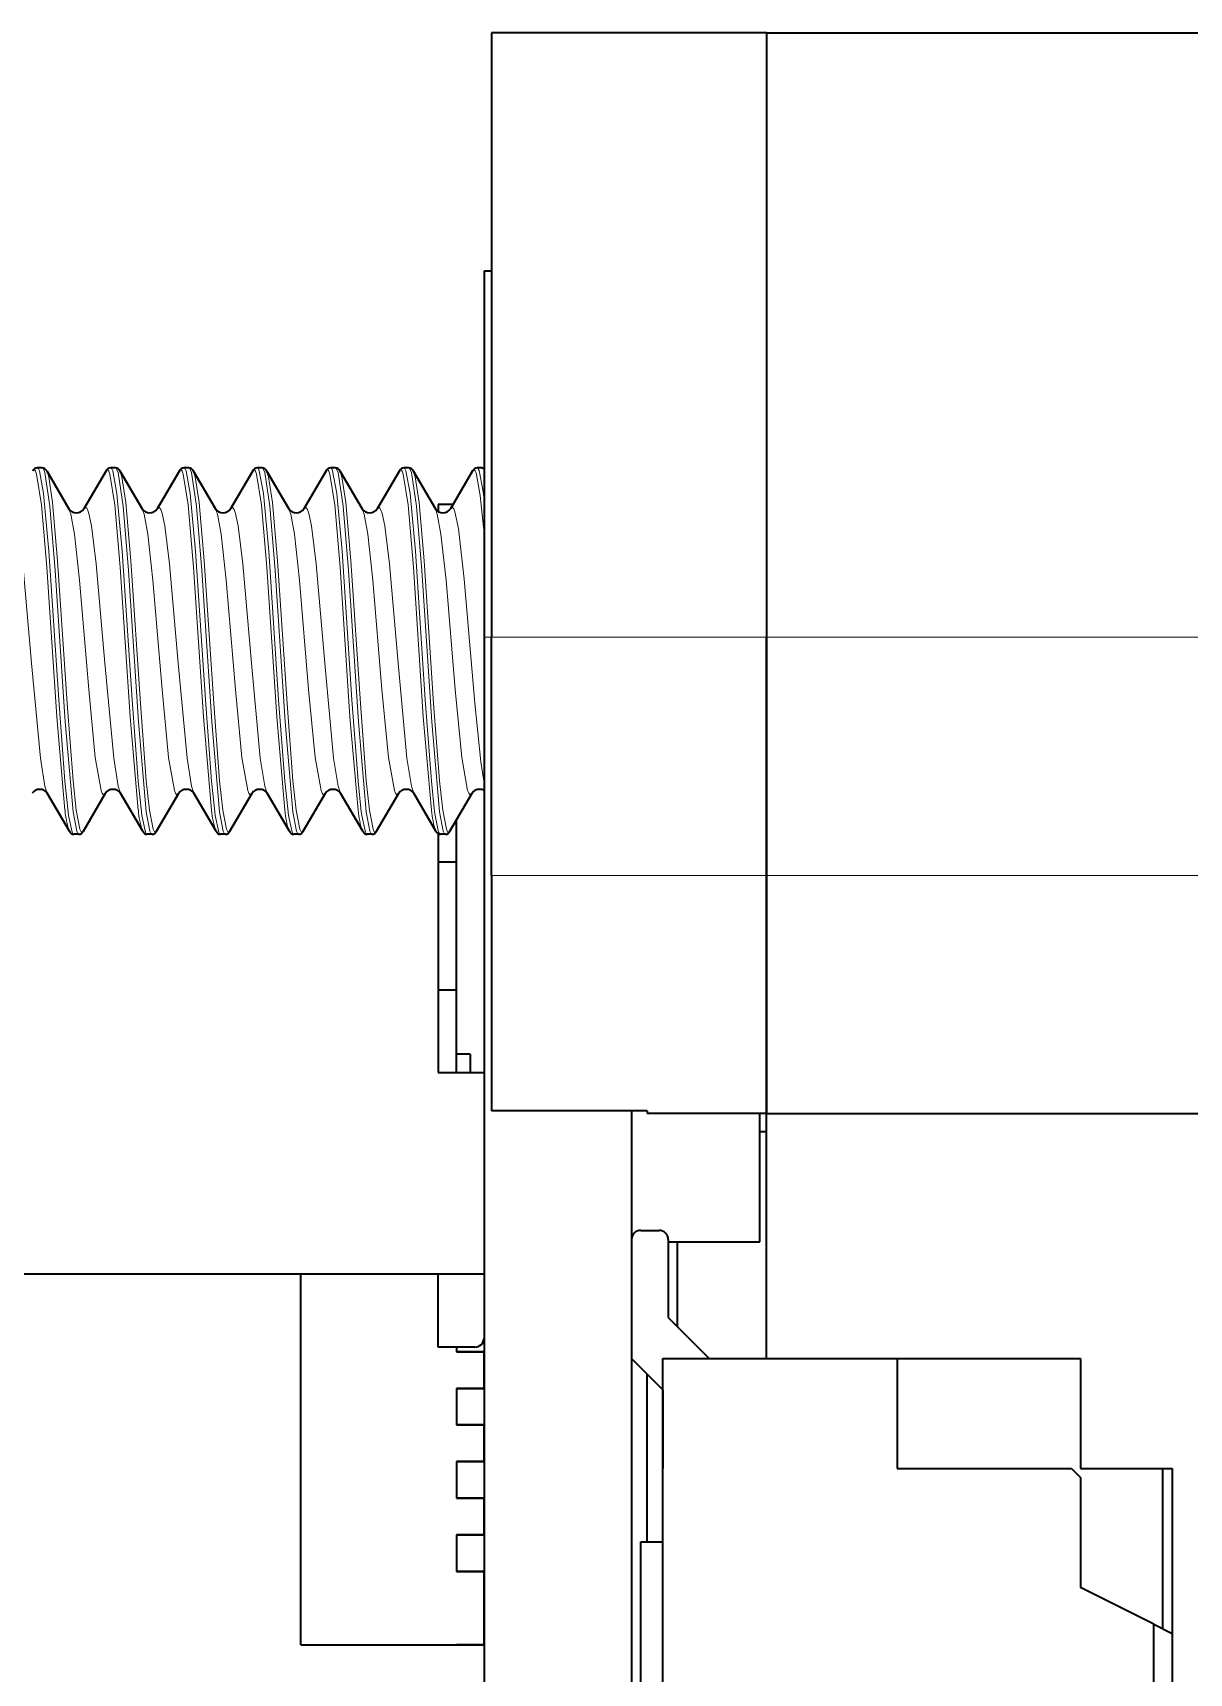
# Model space of a CAD drawing. Extents: x 383 to 866, y 155 to 681.
# Drawn here: x 586.68 to 592.99, y 428.78 to 437.73 of the extents above; entities that cross this region are included whole.
import ezdxf

# ---------------------------------------------------------------- set-up
doc = ezdxf.new("R2010")
doc.units = 0

msp = doc.modelspace()

# ---------------------------------------------------------------- linework, layer by layer
at = {"color": 7, "lineweight": 35, "ltscale": 0.0375}
msp.add_line((590.6803, 437.7316), (589.1803, 437.7316), dxfattribs=at)
at = {"color": 7, "lineweight": 35, "ltscale": 0.0825}
for p, q in [((589.1803, 437.7316), (589.1803, 434.4316)), ((590.6803, 437.7316), (590.6803, 434.4316)), ((590.6803, 437.7316), (590.6803, 434.4316))]:
    msp.add_line(p, q, dxfattribs=at)
at = {"color": 7, "lineweight": 35, "ltscale": 0.060001}
msp.add_line((590.6803, 437.7316), (593.0803, 437.7316), dxfattribs=at)
at = {"color": 7, "lineweight": 35, "ltscale": 0.05}
msp.add_line((589.1395, 436.4316), (589.1395, 434.4316), dxfattribs=at)
at = {"color": 7, "lineweight": 35, "ltscale": 0.001021}
msp.add_line((589.1395, 436.4316), (589.1803, 436.4316), dxfattribs=at)
at = {"color": 7, "lineweight": 35, "ltscale": 0.000671387}
for p, q in [((586.7286, 435.3564), (586.7018, 435.3564)), ((587.5286, 435.3564), (587.5018, 435.3564)), ((588.3286, 435.3564), (588.3018, 435.3564)), ((588.7286, 435.3564), (588.7018, 435.3564)), ((587.3286, 433.3564), (587.3018, 433.3564)), ((587.7286, 433.3564), (587.7018, 433.3564)), ((588.5286, 433.3564), (588.5018, 433.3564))]:
    msp.add_line(p, q, dxfattribs=at)
at = {"color": 7, "lineweight": 35, "ltscale": 0.006017}
for p, q in [((586.7531, 435.3403), (586.8741, 435.1323)), ((587.0773, 435.3403), (586.9563, 435.1323)), ((587.1531, 435.3403), (587.2741, 435.1323)), ((587.4774, 435.3403), (587.3563, 435.1323)), ((587.553, 435.3403), (587.6741, 435.1323)), ((587.9531, 435.3403), (588.0741, 435.1323)), ((588.2773, 435.3403), (588.1563, 435.1323)), ((588.7531, 435.3403), (588.8741, 435.1323)), ((589.0773, 435.3403), (588.9563, 435.1323)), ((587.2773, 433.3725), (587.1563, 433.5806)), ((588.0773, 433.3725), (587.9563, 433.5806)), ((588.4774, 433.3725), (588.3563, 433.5806))]:
    msp.add_line(p, q, dxfattribs=at)
at = {"color": 7, "lineweight": 35, "ltscale": 0.000669861}
for p, q in [((587.1286, 435.3564), (587.1018, 435.3564)), ((587.9286, 435.3564), (587.9018, 435.3564)), ((589.1286, 435.3564), (589.1018, 435.3564)), ((586.9286, 433.3564), (586.9018, 433.3564)), ((588.1286, 433.3564), (588.1018, 433.3564)), ((588.9286, 433.3564), (588.9018, 433.3564))]:
    msp.add_line(p, q, dxfattribs=at)
at = {"color": 7, "lineweight": 35, "ltscale": 0.006018}
for p, q in [((587.8774, 435.3403), (587.7563, 435.1323)), ((588.353, 435.3403), (588.4741, 435.1323)), ((588.6774, 435.3403), (588.5563, 435.1323)), ((586.8774, 433.3725), (586.7563, 433.5806)), ((586.9531, 433.3725), (587.0741, 433.5806)), ((587.6774, 433.3725), (587.5563, 433.5806)), ((587.7531, 433.3725), (587.8741, 433.5806)), ((588.1531, 433.3725), (588.2741, 433.5806)), ((588.553, 433.3725), (588.6741, 433.5806)), ((588.8774, 433.3725), (588.7563, 433.5806)), ((588.9531, 433.3725), (589.0741, 433.5806))]:
    msp.add_line(p, q, dxfattribs=at)
at = {"color": 7, "lineweight": 35, "ltscale": 0.000277936}
msp.add_line((589.1287, 435.3564), (589.1395, 435.3538), dxfattribs=at)
at = {"color": 7, "lineweight": 35, "ltscale": 0.002022}
msp.add_line((588.9703, 435.1564), (588.8895, 435.1564), dxfattribs=at)
at = {"color": 7, "lineweight": 35, "ltscale": 0.00096283}
msp.add_line((588.8895, 435.1564), (588.8895, 435.1179), dxfattribs=at)
at = {"color": 7, "lineweight": 35, "ltscale": 0.24871}
msp.add_line((589.1395, 434.4316), (589.1395, 424.4832), dxfattribs=at)
at = {"color": 7, "lineweight": 13, "ltscale": 0.001021}
msp.add_line((589.1395, 434.4316), (589.1803, 434.4316), dxfattribs=at)
at = {"color": 7, "lineweight": 13, "ltscale": 0.0375}
for p, q in [((590.6803, 434.4316), (589.1803, 434.4316)), ((590.6803, 433.1317), (589.1803, 433.1317))]:
    msp.add_line(p, q, dxfattribs=at)
at = {"color": 7, "lineweight": 35, "ltscale": 0.0325}
for p, q in [((589.1803, 433.1317), (589.1803, 434.4316)), ((590.6803, 434.4316), (590.6803, 433.1317)), ((590.6803, 433.1317), (590.6803, 434.4316)), ((590.6803, 431.8316), (590.6803, 433.1317)), ((590.6803, 433.1317), (590.6803, 431.8316))]:
    msp.add_line(p, q, dxfattribs=at)
at = {"color": 7, "lineweight": 13, "ltscale": 0.060001}
for p, q in [((590.6803, 434.4316), (593.0803, 434.4316)), ((590.6803, 433.1317), (593.0803, 433.1317))]:
    msp.add_line(p, q, dxfattribs=at)
at = {"color": 7, "lineweight": 35, "ltscale": 0.006019}
msp.add_line((587.353, 433.3725), (587.4741, 433.5806), dxfattribs=at)
at = {"color": 7, "lineweight": 35, "ltscale": 0.005717}
msp.add_line((588.9894, 433.2064), (588.9894, 433.4351), dxfattribs=at)
at = {"color": 7, "lineweight": 35, "ltscale": 0.032584}
msp.add_line((588.8895, 433.3598), (588.8895, 432.0564), dxfattribs=at)
at = {"color": 7, "lineweight": 35, "ltscale": 0.002499}
for p, q in [((588.8895, 433.2064), (588.9894, 433.2064)), ((588.8895, 432.5064), (588.9894, 432.5064))]:
    msp.add_line(p, q, dxfattribs=at)
at = {"color": 7, "lineweight": 35, "ltscale": 0.0175}
for p, q in [((588.9894, 432.5064), (588.9894, 433.2064)), ((590.6445, 431.1317), (590.6445, 431.8316)), ((590.6445, 431.1317), (590.6445, 431.8316))]:
    msp.add_line(p, q, dxfattribs=at)
at = {"color": 7, "lineweight": 35, "ltscale": 0.032114}
msp.add_line((589.1803, 433.1317), (589.1803, 431.8471), dxfattribs=at)
at = {"color": 7, "lineweight": 35, "ltscale": 0.01125}
for p, q in [((588.9894, 432.0564), (588.9894, 432.5064)), ((590.1945, 431.1317), (590.6445, 431.1317)), ((592.3945, 429.8941), (592.8445, 429.8941))]:
    msp.add_line(p, q, dxfattribs=at)
at = {"color": 7, "lineweight": 35, "ltscale": 0.001875}
msp.add_line((589.0645, 432.1564), (588.9894, 432.1564), dxfattribs=at)
at = {"color": 7, "lineweight": 35, "ltscale": 0.0025}
msp.add_line((589.0645, 432.1564), (589.0645, 432.0564), dxfattribs=at)
at = {"color": 7, "lineweight": 35, "ltscale": 0.00625}
msp.add_line((588.8895, 432.0564), (589.1395, 432.0564), dxfattribs=at)
at = {"color": 7, "lineweight": 35, "ltscale": 0.027499}
msp.add_line((589.1395, 432.0564), (589.1395, 430.9564), dxfattribs=at)
at = {"color": 7, "lineweight": 35, "ltscale": 0.021251}
msp.add_line((590.0303, 431.8471), (589.1803, 431.8471), dxfattribs=at)
at = {"color": 7, "lineweight": 35, "ltscale": 0.437887}
msp.add_line((589.9445, 431.8471), (589.9445, 414.3316), dxfattribs=at)
at = {"color": 7, "lineweight": 35, "ltscale": 0.00038681}
msp.add_line((590.0303, 431.8471), (590.0303, 431.8316), dxfattribs=at)
at = {"color": 7, "lineweight": 35, "ltscale": 0.016249}
msp.add_line((590.6803, 431.8316), (590.0303, 431.8316), dxfattribs=at)
at = {"color": 7, "lineweight": 35, "ltscale": 0.033439}
msp.add_line((590.6803, 430.4941), (590.6803, 431.8316), dxfattribs=at)
at = {"color": 7, "lineweight": 35, "ltscale": 0.115001}
msp.add_line((590.6803, 431.8316), (595.2803, 431.8316), dxfattribs=at)
at = {"color": 7, "lineweight": 35, "ltscale": 0.000895691}
msp.add_line((590.6803, 431.7316), (590.6445, 431.7316), dxfattribs=at)
msp.add_line((590.6803, 431.7316), (590.6445, 431.7316), dxfattribs=at)
at = {"color": 7, "lineweight": 35, "ltscale": 0.000897217}
msp.add_line((590.6804, 431.7316), (590.6445, 431.7316), dxfattribs=at)
at = {"color": 7, "lineweight": 35, "ltscale": 0.030939}
msp.add_line((590.6803, 430.4941), (590.6803, 431.7317), dxfattribs=at)
at = {"color": 7, "lineweight": 35, "ltscale": 0.002501}
msp.add_line((589.9944, 431.1941), (590.0945, 431.1941), dxfattribs=at)
at = {"color": 7, "lineweight": 35, "ltscale": 0.010643}
msp.add_line((590.1445, 431.1441), (590.1445, 430.7184), dxfattribs=at)
at = {"color": 7, "lineweight": 35, "ltscale": 0.0125}
msp.add_line((590.1445, 431.1317), (590.6445, 431.1317), dxfattribs=at)
msp.add_line((590.1445, 431.1317), (590.6445, 431.1317), dxfattribs=at)
at = {"color": 7, "lineweight": 35, "ltscale": 0.00125}
for p, q in [((590.1445, 431.1317), (590.1945, 431.1317)), ((592.8445, 429.8941), (592.8945, 429.8941))]:
    msp.add_line(p, q, dxfattribs=at)
at = {"color": 7, "lineweight": 35, "ltscale": 0.011582}
msp.add_line((590.1945, 430.6684), (590.1945, 431.1317), dxfattribs=at)
msp.add_line((590.1945, 430.6684), (590.1945, 431.1317), dxfattribs=at)
at = {"color": 7, "lineweight": 35, "ltscale": 0.1075}
msp.add_line((584.8395, 430.9564), (589.1395, 430.9564), dxfattribs=at)
at = {"color": 7, "lineweight": 35, "ltscale": 0.05062}
msp.add_line((588.1395, 428.9316), (588.1395, 430.9564), dxfattribs=at)
at = {"color": 7, "lineweight": 35, "ltscale": 0.010001}
msp.add_line((588.8895, 430.5564), (588.8895, 430.9564), dxfattribs=at)
at = {"color": 7, "lineweight": 35, "ltscale": 0.00875}
msp.add_line((589.1395, 430.9564), (589.1395, 430.6064), dxfattribs=at)
at = {"color": 7, "lineweight": 35, "ltscale": 0.007929}
msp.add_line((590.1445, 430.7184), (590.3687, 430.4941), dxfattribs=at)
at = {"color": 7, "lineweight": 35, "ltscale": 0.005}
for p, q in [((589.0895, 430.5564), (588.8895, 430.5564)), ((589.1395, 430.3316), (589.1395, 430.5316)), ((588.9894, 430.3316), (588.9894, 430.1317)), ((588.9894, 430.3316), (588.9894, 430.1317)), ((589.1395, 429.9316), (589.1395, 430.1317)), ((588.9894, 429.9316), (588.9894, 429.7316)), ((588.9894, 429.9316), (588.9894, 429.7316)), ((589.1395, 429.5316), (589.1395, 429.7316)), ((588.9894, 429.5316), (588.9894, 429.3316)), ((588.9894, 429.5316), (588.9894, 429.3316))]:
    msp.add_line(p, q, dxfattribs=at)
at = {"color": 7, "lineweight": 35, "ltscale": 0.000619507}
msp.add_line((588.9894, 430.5564), (588.9894, 430.5316), dxfattribs=at)
msp.add_line((588.9894, 430.5564), (588.9894, 430.5316), dxfattribs=at)
at = {"color": 7, "lineweight": 35, "ltscale": 0.003751}
for p, q in [((589.1395, 430.5316), (588.9894, 430.5316)), ((588.9894, 430.5316), (589.1395, 430.5316)), ((589.1395, 430.3316), (588.9894, 430.3316)), ((588.9894, 430.3316), (589.1395, 430.3316)), ((589.1395, 430.1317), (588.9894, 430.1317)), ((588.9894, 430.1317), (589.1395, 430.1317)), ((589.1395, 429.9316), (588.9894, 429.9316)), ((588.9894, 429.9316), (589.1395, 429.9316)), ((589.1395, 429.7316), (588.9894, 429.7316)), ((588.9894, 429.7316), (589.1395, 429.7316)), ((589.1395, 429.5316), (588.9894, 429.5316)), ((588.9894, 429.5316), (589.1395, 429.5316)), ((589.1395, 429.3316), (588.9894, 429.3316)), ((588.9894, 429.3316), (589.1395, 429.3316)), ((589.1395, 428.9316), (588.9894, 428.9316))]:
    msp.add_line(p, q, dxfattribs=at)
at = {"color": 7, "lineweight": 35, "ltscale": 0.00601}
msp.add_line((590.1144, 430.3241), (589.9445, 430.4941), dxfattribs=at)
at = {"color": 7, "lineweight": 35, "ltscale": 0.06875}
for p, q in [((590.1144, 427.7441), (590.1144, 430.4941)), ((592.8945, 428.9941), (592.8945, 426.2441))]:
    msp.add_line(p, q, dxfattribs=at)
at = {"color": 7, "lineweight": 35, "ltscale": 0.032001}
msp.add_line((590.1144, 430.4941), (591.3945, 430.4941), dxfattribs=at)
at = {"color": 7, "lineweight": 35, "ltscale": 0.015}
for p, q in [((591.3945, 430.4941), (591.3945, 429.8941)), ((592.3945, 430.4941), (592.3945, 429.8941)), ((592.3945, 429.8441), (592.3945, 429.2441))]:
    msp.add_line(p, q, dxfattribs=at)
at = {"color": 7, "lineweight": 35, "ltscale": 0.025}
for p, q in [((591.3945, 430.4941), (592.3945, 430.4941)), ((588.1395, 428.9316), (589.1395, 428.9316))]:
    msp.add_line(p, q, dxfattribs=at)
at = {"color": 7, "lineweight": 35, "ltscale": 0.022854}
msp.add_line((590.0303, 429.4941), (590.0303, 430.4083), dxfattribs=at)
at = {"color": 7, "lineweight": 35, "ltscale": 0.01075}
msp.add_line((590.1144, 430.3241), (590.1144, 429.8941), dxfattribs=at)
at = {"color": 7, "lineweight": 35, "ltscale": 0.02375}
msp.add_line((591.3945, 429.8941), (592.3445, 429.8941), dxfattribs=at)
at = {"color": 7, "lineweight": 35, "ltscale": 0.001767}
msp.add_line((592.3445, 429.8941), (592.3945, 429.8441), dxfattribs=at)
at = {"color": 7, "lineweight": 35, "ltscale": 0.021875}
msp.add_line((592.8445, 429.0191), (592.8445, 429.8941), dxfattribs=at)
at = {"color": 7, "lineweight": 35, "ltscale": 0.0225}
msp.add_line((592.8945, 429.8941), (592.8945, 428.9941), dxfattribs=at)
at = {"color": 7, "lineweight": 35, "ltscale": 0.003}
msp.add_line((589.9944, 429.4941), (590.1144, 429.4941), dxfattribs=at)
at = {"color": 7, "lineweight": 35, "ltscale": 0.046875}
msp.add_line((589.9944, 427.6191), (589.9944, 429.4941), dxfattribs=at)
at = {"color": 7, "lineweight": 35, "ltscale": 0.01}
msp.add_line((589.1395, 428.9316), (589.1395, 429.3316), dxfattribs=at)
at = {"color": 7, "lineweight": 35, "ltscale": 0.011181}
msp.add_line((592.7945, 429.0441), (592.3945, 429.2441), dxfattribs=at)
at = {"color": 7, "lineweight": 35, "ltscale": 0.07}
msp.add_line((592.7945, 426.2441), (592.7945, 429.0441), dxfattribs=at)
at = {"color": 7, "lineweight": 35, "ltscale": 0.002794}
msp.add_line((592.7945, 429.0441), (592.8945, 428.9941), dxfattribs=at)
at = {"color": 7, "lineweight": 13}
for points in [[(586.6844, 435.3464), (586.686, 435.3461), (586.689, 435.3438), (586.6921, 435.3391), (586.6982, 435.3231), (586.7247, 435.1544), (586.7538, 434.8145), (586.808, 433.997), (586.8527, 433.4871)], [(586.7017, 435.3564), (586.703, 435.3562), (586.7056, 435.3546), (586.7082, 435.3514), (586.7133, 435.3401), (586.7358, 435.2174), (586.7651, 434.9019), (586.8189, 434.0911), (586.8521, 433.6467), (586.8699, 433.4788)], [(586.7287, 435.3564), (586.7303, 435.356), (586.7335, 435.3535), (586.7367, 435.3483), (586.7431, 435.3307), (586.7706, 435.1469), (586.7996, 434.7971), (586.8539, 433.9698), (586.8968, 433.4788)], [(586.7531, 435.3403), (586.764, 435.3072), (586.7849, 435.1668), (586.8128, 434.8493), (586.8646, 434.071), (586.8967, 433.6481), (586.9141, 433.4882)], [(587.0844, 435.3464), (587.0859, 435.3461), (587.0891, 435.3438), (587.0921, 435.3391), (587.0983, 435.3231), (587.1248, 435.1544), (587.1538, 434.8145), (587.2081, 433.997), (587.2527, 433.4871)], [(587.1017, 435.3564), (587.103, 435.3562), (587.1056, 435.3546), (587.1082, 435.3514), (587.1133, 435.3401), (587.1357, 435.2174), (587.165, 434.9019), (587.2189, 434.0911), (587.252, 433.6467), (587.27, 433.4788)], [(587.1287, 435.3564), (587.1303, 435.356), (587.1335, 435.3535), (587.1367, 435.3483), (587.1431, 435.3307), (587.1706, 435.1469), (587.1996, 434.7971), (587.2539, 433.9698), (587.2968, 433.4788)], [(587.1531, 435.3403), (587.1639, 435.3072), (587.1849, 435.1668), (587.2128, 434.8493), (587.2646, 434.071), (587.2968, 433.6481), (587.3141, 433.4882)], [(587.4844, 435.3464), (587.486, 435.3461), (587.4891, 435.3438), (587.4921, 435.3391), (587.4982, 435.3231), (587.5247, 435.1544), (587.5538, 434.8145), (587.6081, 433.997), (587.6526, 433.4871)], [(587.5017, 435.3564), (587.503, 435.3562), (587.5056, 435.3546), (587.5082, 435.3514), (587.5133, 435.3401), (587.5358, 435.2174), (587.5651, 434.9019), (587.6189, 434.0911), (587.652, 433.6467), (587.6699, 433.4788)], [(587.5287, 435.3564), (587.5303, 435.356), (587.5335, 435.3535), (587.5367, 435.3483), (587.5431, 435.3307), (587.5706, 435.1469), (587.5995, 434.7971), (587.6539, 433.9698), (587.6968, 433.4788)], [(587.553, 435.3403), (587.564, 435.3072), (587.585, 435.1668), (587.6128, 434.8493), (587.6646, 434.071), (587.6967, 433.6481), (587.7141, 433.4882)], [(587.8844, 435.3464), (587.886, 435.3461), (587.889, 435.3438), (587.8922, 435.3391), (587.8983, 435.3231), (587.9247, 435.1544), (587.9538, 434.8145), (588.0081, 433.997), (588.0527, 433.4871)], [(587.9017, 435.3564), (587.903, 435.3562), (587.9056, 435.3546), (587.9081, 435.3514), (587.9133, 435.3401), (587.9357, 435.2174), (587.965, 434.9019), (588.0189, 434.0911), (588.052, 433.6467), (588.0699, 433.4788)], [(587.9287, 435.3564), (587.9303, 435.356), (587.9335, 435.3535), (587.9367, 435.3483), (587.9431, 435.3307), (587.9706, 435.1469), (587.9996, 434.7971), (588.0539, 433.9698), (588.0968, 433.4788)], [(587.9531, 435.3403), (587.964, 435.3072), (587.9849, 435.1668), (588.0128, 434.8493), (588.0646, 434.071), (588.0967, 433.6481), (588.1141, 433.4882)], [(588.2844, 435.3464), (588.2859, 435.3461), (588.2891, 435.3438), (588.2921, 435.3391), (588.2983, 435.3231), (588.3248, 435.1544), (588.3538, 434.8145), (588.4081, 433.997), (588.4526, 433.4871)], [(588.3017, 435.3564), (588.303, 435.3562), (588.3056, 435.3546), (588.3082, 435.3514), (588.3133, 435.3401), (588.3358, 435.2174), (588.3651, 434.9019), (588.4189, 434.0911), (588.452, 433.6467), (588.47, 433.4788)], [(588.3287, 435.3564), (588.3303, 435.356), (588.3335, 435.3535), (588.3367, 435.3483), (588.3431, 435.3307), (588.3706, 435.1469), (588.3995, 434.7971), (588.4539, 433.9698), (588.4968, 433.4788)], [(588.353, 435.3403), (588.364, 435.3072), (588.3849, 435.1668), (588.4128, 434.8493), (588.4646, 434.071), (588.4968, 433.6481), (588.5141, 433.4882)], [(588.6844, 435.3464), (588.686, 435.3461), (588.689, 435.3438), (588.6921, 435.3391), (588.6982, 435.3231), (588.7247, 435.1544), (588.7538, 434.8145), (588.808, 433.997), (588.8527, 433.4871)], [(588.7017, 435.3564), (588.703, 435.3562), (588.7056, 435.3546), (588.7082, 435.3514), (588.7133, 435.3401), (588.7358, 435.2174), (588.7651, 434.9019), (588.8189, 434.0911), (588.8521, 433.6467), (588.8699, 433.4788)], [(588.7287, 435.3564), (588.7303, 435.356), (588.7335, 435.3535), (588.7367, 435.3483), (588.7431, 435.3307), (588.7706, 435.1469), (588.7996, 434.7971), (588.8539, 433.9698), (588.8968, 433.4788)], [(588.7531, 435.3403), (588.764, 435.3072), (588.7849, 435.1668), (588.8128, 434.8493), (588.8646, 434.071), (588.8967, 433.6481), (588.9141, 433.4882)], [(589.0844, 435.3464), (589.0857, 435.3462), (589.0883, 435.3445), (589.0909, 435.3412), (589.0961, 435.3297), (589.1188, 435.206), (589.1395, 434.9988)], [(589.1017, 435.3564), (589.1029, 435.3563), (589.1053, 435.3549), (589.1077, 435.3521), (589.1125, 435.3424), (589.1334, 435.2359), (589.1395, 435.1863)], [(586.7563, 433.5806), (586.7432, 433.6193), (586.7188, 433.7719), (586.6706, 434.2903), (586.6237, 434.8319), (586.5977, 435.0403), (586.5834, 435.108), (586.5754, 435.1299), (586.5714, 435.1363), (586.5673, 435.1395), (586.5652, 435.1399)], [(587.0652, 433.5729), (587.0621, 433.5738), (587.0601, 433.5754), (587.0561, 433.581), (587.05, 433.595), (587.0183, 433.776), (586.9825, 434.146), (586.9323, 434.7438), (586.9046, 434.9947), (586.8846, 435.1036), (586.8741, 435.1323)], [(587.1563, 433.5806), (587.1432, 433.6193), (587.1188, 433.7719), (587.0706, 434.2903), (587.0237, 434.8319), (586.9977, 435.0403), (586.9834, 435.108), (586.9754, 435.1299), (586.9713, 435.1363), (586.9672, 435.1395), (586.9652, 435.1399)], [(587.4652, 433.5729), (587.4622, 433.5738), (587.4601, 433.5754), (587.4561, 433.581), (587.4501, 433.595), (587.4183, 433.776), (587.3825, 434.146), (587.3323, 434.7438), (587.3046, 434.9947), (587.2847, 435.1036), (587.2741, 435.1323)], [(587.5563, 433.5806), (587.5432, 433.6193), (587.5188, 433.7719), (587.4706, 434.2903), (587.4237, 434.8319), (587.3976, 435.0403), (587.3834, 435.108), (587.3754, 435.1299), (587.3713, 435.1363), (587.3672, 435.1395), (587.3652, 435.1399)], [(587.8652, 433.5729), (587.8622, 433.5738), (587.8601, 433.5754), (587.8561, 433.581), (587.85, 433.595), (587.8183, 433.776), (587.7825, 434.146), (587.7323, 434.7438), (587.7046, 434.9947), (587.6846, 435.1036), (587.6741, 435.1323)], [(587.9563, 433.5806), (587.9432, 433.6193), (587.9188, 433.7719), (587.8706, 434.2903), (587.8237, 434.8319), (587.7977, 435.0403), (587.7834, 435.108), (587.7754, 435.1299), (587.7713, 435.1363), (587.7672, 435.1395), (587.7652, 435.1399)], [(588.2652, 433.5729), (588.2621, 433.5738), (588.2601, 433.5754), (588.2561, 433.581), (588.2501, 433.595), (588.2183, 433.776), (588.1825, 434.146), (588.1323, 434.7438), (588.1046, 434.9947), (588.0847, 435.1036), (588.0741, 435.1323)], [(588.3563, 433.5806), (588.3432, 433.6193), (588.3188, 433.7719), (588.2706, 434.2903), (588.2237, 434.8319), (588.1976, 435.0403), (588.1834, 435.108), (588.1754, 435.1299), (588.1713, 435.1363), (588.1672, 435.1395), (588.1652, 435.1399)], [(588.6652, 433.5729), (588.6622, 433.5738), (588.6601, 433.5754), (588.6561, 433.581), (588.6501, 433.595), (588.6183, 433.776), (588.5825, 434.146), (588.5323, 434.7438), (588.5046, 434.9947), (588.4846, 435.1036), (588.4741, 435.1323)], [(588.7563, 433.5806), (588.7432, 433.6193), (588.7188, 433.7719), (588.6706, 434.2903), (588.6237, 434.8319), (588.5977, 435.0403), (588.5834, 435.108), (588.5754, 435.1299), (588.5714, 435.1363), (588.5673, 435.1395), (588.5652, 435.1399)], [(589.0652, 433.5729), (589.0621, 433.5738), (589.0601, 433.5754), (589.0561, 433.581), (589.05, 433.595), (589.0183, 433.776), (588.9825, 434.146), (588.9323, 434.7438), (588.9046, 434.9947), (588.8846, 435.1036), (588.8741, 435.1323)], [(589.1396, 433.6356), (589.1214, 433.7512), (589.0888, 434.0728), (589.0318, 434.749), (589.0001, 435.0249), (588.9807, 435.1169), (588.9739, 435.1327), (588.9705, 435.1372), (588.9669, 435.1396), (588.9652, 435.1399)], [(586.9017, 433.3564), (586.9006, 433.3566), (586.8984, 433.3578), (586.8962, 433.3602), (586.8919, 433.3684), (586.8729, 433.458), (586.8699, 433.4788)], [(586.8968, 433.4788), (586.9167, 433.3737), (586.9236, 433.3595), (586.927, 433.3567), (586.9287, 433.3564)], [(586.9141, 433.4882), (586.934, 433.3838), (586.9409, 433.3696), (586.9443, 433.3668), (586.946, 433.3664)], [(587.3017, 433.3564), (587.3006, 433.3566), (587.2985, 433.3578), (587.2963, 433.3602), (587.2919, 433.3684), (587.2728, 433.458), (587.27, 433.4788)], [(587.2968, 433.4788), (587.3168, 433.3737), (587.3236, 433.3595), (587.327, 433.3567), (587.3287, 433.3564)], [(587.3141, 433.4882), (587.334, 433.3838), (587.3409, 433.3696), (587.3443, 433.3668), (587.346, 433.3664)], [(587.7017, 433.3564), (587.7006, 433.3566), (587.6984, 433.3578), (587.6963, 433.3602), (587.692, 433.3684), (587.6729, 433.458), (587.6699, 433.4788)], [(587.6968, 433.4788), (587.7167, 433.3737), (587.7236, 433.3595), (587.7271, 433.3567), (587.7287, 433.3564)], [(587.7141, 433.4882), (587.7341, 433.3838), (587.7409, 433.3696), (587.7443, 433.3668), (587.746, 433.3664)], [(588.1017, 433.3564), (588.1006, 433.3566), (588.0984, 433.3578), (588.0963, 433.3602), (588.0919, 433.3684), (588.0728, 433.458), (588.0699, 433.4788)], [(588.0968, 433.4788), (588.1168, 433.3737), (588.1236, 433.3595), (588.127, 433.3567), (588.1287, 433.3564)], [(588.1141, 433.4882), (588.134, 433.3838), (588.1409, 433.3696), (588.1443, 433.3668), (588.146, 433.3664)], [(588.5017, 433.3564), (588.5006, 433.3566), (588.4985, 433.3578), (588.4963, 433.3602), (588.4919, 433.3684), (588.4728, 433.458), (588.47, 433.4788)], [(588.4968, 433.4788), (588.5167, 433.3737), (588.5236, 433.3595), (588.527, 433.3567), (588.5287, 433.3564)], [(588.5141, 433.4882), (588.5341, 433.3838), (588.5409, 433.3696), (588.5443, 433.3668), (588.546, 433.3664)], [(588.9017, 433.3564), (588.9006, 433.3566), (588.8984, 433.3578), (588.8962, 433.3602), (588.8919, 433.3684), (588.8729, 433.458), (588.8699, 433.4788)], [(588.8968, 433.4788), (588.9167, 433.3737), (588.9236, 433.3595), (588.927, 433.3567), (588.9287, 433.3564)], [(588.9141, 433.4882), (588.934, 433.3838), (588.9409, 433.3696), (588.9443, 433.3668), (588.946, 433.3664)]]:
    msp.add_lwpolyline(points, dxfattribs=at)
at = {"color": 7, "lineweight": 35}
for centre, radius, start, end in [((586.7034, 435.3278), 0.0288, 93.37248, 154.38339), ((586.727, 435.3278), 0.0288, 25.63143, 86.63092), ((587.1034, 435.3278), 0.0288, 93.37248, 154.38339), ((587.127, 435.3278), 0.0288, 25.63143, 86.63092), ((587.5034, 435.3278), 0.0288, 93.37248, 154.38339), ((587.527, 435.3278), 0.0288, 25.63143, 86.63092), ((587.9034, 435.3278), 0.0288, 93.37248, 154.38339), ((587.927, 435.3278), 0.0288, 25.63143, 86.63092), ((588.3034, 435.3278), 0.0288, 93.37248, 154.38339), ((588.327, 435.3278), 0.0288, 25.63143, 86.63092), ((588.7034, 435.3278), 0.0288, 93.37248, 154.38339), ((588.727, 435.3278), 0.0288, 25.63143, 86.63092), ((589.1034, 435.3278), 0.0288, 93.37248, 154.38339), ((586.9142, 435.16), 0.0489, 214.66083, 271.08618), ((586.9161, 435.16), 0.0489, 268.91382, 325.33917), ((587.3143, 435.16), 0.0489, 214.66084, 271.08618), ((587.3162, 435.16), 0.0489, 268.91382, 325.33916), ((587.7143, 435.16), 0.0489, 214.66084, 271.08618), ((587.7161, 435.16), 0.0489, 268.91382, 325.33917), ((588.1143, 435.16), 0.0489, 214.66083, 271.08618), ((588.1161, 435.16), 0.0489, 268.91382, 325.33916), ((588.5143, 435.16), 0.0489, 214.66083, 271.08618), ((588.5161, 435.16), 0.0489, 268.91382, 325.33916), ((588.9142, 435.16), 0.0489, 214.66084, 271.08618), ((588.9161, 435.16), 0.0489, 268.91382, 325.33917), ((586.7143, 433.5528), 0.0489, 88.91382, 145.33916), ((586.7161, 433.5528), 0.0489, 34.66084, 91.08618), ((587.1143, 433.5528), 0.0489, 88.91382, 145.33917), ((587.1161, 433.5528), 0.0489, 34.66083, 91.08618), ((587.5143, 433.5528), 0.0489, 88.91382, 145.33917), ((587.5161, 433.5528), 0.0489, 34.66083, 91.08618), ((587.9142, 433.5528), 0.0489, 88.91382, 145.33916), ((587.9161, 433.5528), 0.0489, 34.66083, 91.08618), ((588.3143, 433.5528), 0.0489, 88.91382, 145.33916), ((588.3162, 433.5528), 0.0489, 34.66083, 91.08618), ((588.7143, 433.5528), 0.0489, 88.91382, 145.33917), ((588.7161, 433.5528), 0.0489, 34.66084, 91.08618), ((589.1143, 433.5528), 0.0489, 88.91382, 145.33916), ((589.1152, 433.5499), 0.0518, 62.14302, 90.06981), ((586.9034, 433.385), 0.0288, 205.61661, 266.62752), ((586.927, 433.385), 0.0288, 273.36908, 334.36857), ((587.3034, 433.385), 0.0288, 205.61661, 266.62752), ((587.327, 433.385), 0.0288, 273.36908, 334.36857), ((587.7034, 433.385), 0.0288, 205.61661, 266.62752), ((587.727, 433.385), 0.0288, 273.36908, 334.36857), ((588.1034, 433.385), 0.0288, 205.61661, 266.62752), ((588.127, 433.385), 0.0288, 273.36908, 334.36857), ((588.5034, 433.385), 0.0288, 205.61661, 266.62752), ((588.527, 433.385), 0.0288, 273.36908, 334.36857), ((588.9034, 433.385), 0.0288, 205.61661, 266.62752), ((588.927, 433.385), 0.0288, 273.36908, 334.36857), ((589.9944, 431.1441), 0.05, 90, 180.00001), ((590.0945, 431.1441), 0.05, 0, 90), ((589.0895, 430.6064), 0.05, 270, 0)]:
    msp.add_arc(centre, radius, start, end, dxfattribs=at)
at = {"color": 7, "lineweight": 13}
for centre, radius, start, end in [((586.6867, 435.3369), 0.00986, 103.68469, 160.12131), ((587.0867, 435.3369), 0.00986, 103.68469, 160.12131), ((587.4868, 435.3369), 0.00986, 103.68469, 160.12131), ((587.8867, 435.3369), 0.00986, 103.68469, 160.12131), ((588.2867, 435.3369), 0.00986, 103.68469, 160.12131), ((588.6867, 435.3369), 0.00986, 103.68469, 160.12131), ((589.0867, 435.3369), 0.00986, 103.68469, 160.12131), ((589.1199, 435.3394), 0.0194, 7.30737, 62.67015), ((586.9681, 435.128), 0.0124, 103.58652, 159.95404), ((587.3681, 435.128), 0.0124, 103.58653, 159.95404), ((587.7681, 435.128), 0.0124, 103.58652, 159.95404), ((588.1681, 435.128), 0.0124, 103.58652, 159.95404), ((588.5681, 435.128), 0.0124, 103.58652, 159.95404), ((588.9681, 435.128), 0.0124, 103.58652, 159.95404), ((587.0623, 433.5849), 0.0124, 283.58652, 339.95404), ((587.4623, 433.5849), 0.0124, 283.58652, 339.95404), ((587.8623, 433.5849), 0.0124, 283.58652, 339.95404), ((588.2623, 433.5849), 0.0124, 283.58652, 339.95404), ((588.6623, 433.5849), 0.0124, 283.58652, 339.95404), ((589.0623, 433.5849), 0.0124, 283.58652, 339.95404), ((587.2954, 433.5178), 0.4432, 183.9659, 199.15922), ((587.6954, 433.5178), 0.4432, 183.9659, 199.15922), ((588.0954, 433.5178), 0.4432, 183.9659, 199.15922), ((588.4954, 433.5178), 0.4432, 183.9659, 199.15922), ((588.8954, 433.5178), 0.4432, 183.9659, 199.15922), ((589.2954, 433.5178), 0.4432, 183.9659, 199.15922), ((586.9437, 433.3759), 0.00985, 283.66719, 340.09649), ((587.3437, 433.3759), 0.00985, 283.66719, 340.09649), ((587.7437, 433.3759), 0.00985, 283.66719, 340.09649), ((588.1437, 433.3759), 0.00985, 283.66719, 340.09649), ((588.5437, 433.3759), 0.00985, 283.66719, 340.09649), ((588.9437, 433.3759), 0.00985, 283.66719, 340.09649)]:
    msp.add_arc(centre, radius, start, end, dxfattribs=at)

doc.saveas('drawing.dxf')
